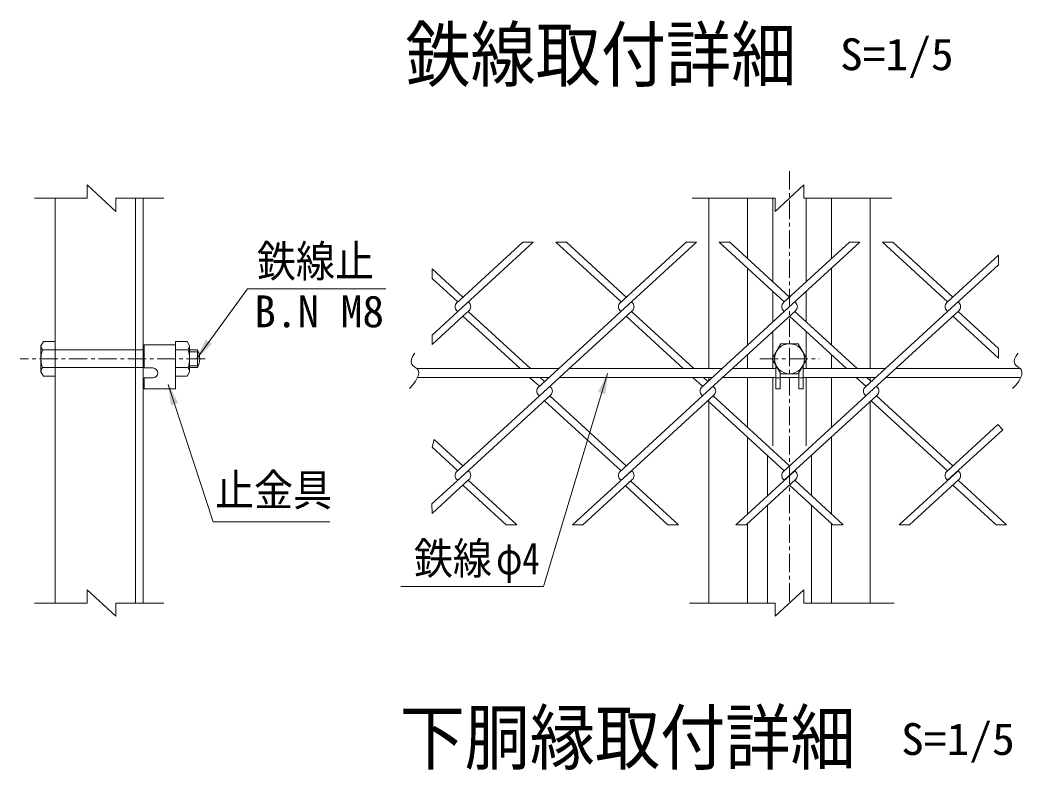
# Model space of a CAD drawing. Units: millimetres, scale not verified, with parts at other scales. Extents: x -4455 to 4455, y -3150 to 3150.
# Drawn here: x 1279 to 2641, y 304 to 1324 of the extents above; entities that cross this region are included whole.
import ezdxf
from ezdxf.enums import TextEntityAlignment as Align

# ---------------------------------------------------------------- set-up
doc = ezdxf.new("R2010")
doc.units = ezdxf.units.MM
doc.header["$LTSCALE"] = 20
doc.linetypes.add('DASHED', pattern=[7.5, 6, -1.5])
doc.linetypes.add('USER1', pattern=[2, 1.25, -0.25, 0.25, -0.25])
doc.layers.add('0-4_7詳細', color=7, linetype='Continuous', lineweight=18)
doc.styles.add('ＭＳ ゴシック', font='')
doc.styles.get('ＭＳ ゴシック').set_extended_font_data('MS Gothic')

msp = doc.modelspace()

# ---------------------------------------------------------------- linework, layer by layer
at = {"layer": '0-4_7詳細', "color": 1, "linetype": 'USER1'}
for p, q in [((2325.01, 1118.08), (2325.01, 531.05)), ((1530.24, 863.16), (1278.75, 863.16)), ((2284.71, 863.16), (2365.36, 863.16))]:
    msp.add_line(p, q, dxfattribs=at)
at = {"layer": '0-4_7詳細', "color": 4}
for p, q in [((1408.94, 1063.36), (1370.17, 1099.36)), ((1370.17, 1081.36), (1370.17, 1099.36)), ((2305.62, 1063.36), (2344.4, 1099.36)), ((2344.4, 1081.36), (2344.4, 1099.36)), ((1370.17, 1081.36), (1298.6, 1081.36)), ((1408.94, 1081.36), (1408.94, 1063.36)), ((1408.94, 1081.36), (1474.21, 1081.36)), ((2305.62, 1081.36), (2192.46, 1081.36)), ((2305.62, 1081.36), (2305.62, 1063.36)), ((2344.4, 1081.36), (2463.97, 1081.36)), ((1370.17, 531.05), (1370.17, 549.05)), ((1408.94, 513.05), (1370.17, 549.05)), ((2305.62, 513.05), (2344.4, 549.05)), ((2344.4, 531.05), (2344.4, 549.05)), ((1370.17, 531.05), (1298.6, 531.05)), ((1408.94, 531.05), (1474.21, 531.05)), ((1408.94, 531.05), (1408.94, 513.05)), ((2305.62, 531.05), (2188.81, 531.05)), ((2305.62, 531.05), (2305.62, 513.05)), ((2344.4, 531.05), (2467.21, 531.05))]:
    msp.add_line(p, q, dxfattribs=at)
at = {"layer": '0-4_7詳細'}
for p, q in [((1326.37, 1081.36), (1326.37, 531.05)), ((1435.87, 1081.36), (1435.87, 531.05)), ((1446.37, 1081.36), (1446.37, 531.05)), ((2215.51, 1081.36), (2215.51, 849.81)), ((2268.01, 1081.36), (2268.01, 999.2)), ((2302.51, 1081.36), (2302.51, 967.59)), ((2347.51, 1081.36), (2347.51, 967.59)), ((2382.01, 1081.36), (2382.01, 999.2)), ((2434.51, 1081.36), (2434.51, 849.81)), ((2268.01, 986.18), (2268.01, 881.72)), ((2382.01, 986.18), (2382.01, 881.72)), ((2302.51, 954.57), (2302.51, 913.33)), ((2347.51, 954.57), (2347.51, 913.33)), ((2316.84, 939.48), (2325.01, 946.97)), ((2316.84, 928.42), (2317.91, 927.44)), ((2302.51, 900.31), (2302.51, 849.81)), ((2347.51, 900.31), (2347.51, 849.81)), ((1307.17, 880.92), (1310.49, 886.68)), ((1310.49, 886.68), (1326.37, 886.68)), ((1326.37, 839.64), (1326.37, 886.68)), ((1489.99, 839.64), (1489.99, 886.68)), ((1307.17, 845.4), (1307.17, 880.92)), ((1309.23, 875.16), (1326.37, 875.16)), ((1447.39, 882.12), (1447.39, 850.62)), ((1507.13, 875.16), (1489.99, 875.16)), ((1509.19, 845.4), (1509.19, 880.92)), ((1509.19, 875.16), (1519.85, 875.16)), ((1519.85, 851.16), (1519.85, 875.16)), ((2268.01, 868.7), (2268.01, 849.81)), ((2382.01, 868.7), (2382.01, 849.81)), ((1309.23, 851.16), (1326.37, 851.16)), ((1447.39, 850.62), (1459.24, 850.62)), ((1507.13, 851.16), (1489.99, 851.16)), ((1509.19, 845.4), (1505.86, 839.64)), ((1509.19, 851.16), (1519.85, 851.16)), ((2011.16, 849.81), (1818.42, 849.81)), ((2233.19, 849.81), (2025.37, 849.81)), ((2306.26, 849.81), (2247.4, 849.81)), ((2306.26, 854.9), (2306.26, 822.12)), ((2308.73, 850.62), (2306.26, 850.62)), ((2341.29, 850.62), (2343.76, 850.62)), ((2343.76, 854.9), (2343.76, 822.12)), ((2455.22, 849.81), (2343.76, 849.81)), ((2638.69, 849.81), (2469.43, 849.81)), ((1446.37, 714.81), (1446.37, 834.81)), ((1447.39, 837.12), (1459.24, 837.12)), ((1447.39, 837.12), (1447.39, 822.12)), ((1505.86, 839.64), (1489.99, 839.64)), ((1998.07, 837.81), (1819.15, 837.81)), ((2220.09, 837.81), (2012.27, 837.81)), ((2215.51, 837.81), (2215.51, 833.61)), ((2306.26, 837.81), (2234.3, 837.81)), ((2268.01, 837.81), (2268.01, 769.71)), ((2302.51, 837.81), (2302.51, 744.97)), ((2312.26, 837.12), (2306.26, 837.12)), ((2312.26, 844.51), (2312.26, 822.12)), ((2337.76, 837.81), (2312.26, 837.81)), ((2337.76, 837.12), (2343.76, 837.12)), ((2442.12, 837.81), (2343.76, 837.81)), ((2347.51, 837.81), (2347.51, 744.97)), ((2382.01, 837.81), (2382.01, 769.71)), ((2434.51, 837.81), (2434.51, 833.61)), ((2639.42, 837.81), (2456.33, 837.81)), ((1447.39, 822.12), (1489.99, 822.12)), ((2221.1, 825.71), (2222.17, 824.73)), ((2221.1, 825.71), (2222.17, 824.73)), ((2312.26, 822.12), (2306.26, 822.12)), ((2443.13, 825.71), (2444.2, 824.73)), ((2443.13, 825.71), (2444.2, 824.73)), ((2215.51, 807.57), (2215.51, 531.05)), ((2434.51, 804.79), (2434.51, 531.05)), ((2268.01, 756.69), (2268.01, 652.22)), ((2382.01, 756.69), (2382.01, 652.22)), ((2295.01, 731.95), (2295.01, 676.97)), ((2355.01, 731.95), (2355.01, 676.97)), ((2295.01, 663.94), (2295.01, 531.05)), ((2355.01, 663.94), (2355.01, 531.05)), ((2268.01, 639.2), (2268.01, 531.05)), ((2382.01, 639.2), (2382.01, 531.05))]:
    msp.add_line(p, q, dxfattribs=at)
at = {"layer": '0-4_7詳細', "color": 3}
for p, q in [((1871.71, 938.5), (1962.32, 1021.53)), ((1873.85, 927.44), (1976.53, 1021.53)), ((1962.32, 1021.53), (1976.53, 1021.53)), ((2007.41, 1021.53), (2095.88, 940.46)), ((2007.41, 1021.53), (2021.62, 1021.53)), ((2021.62, 1021.53), (2102.98, 946.97)), ((2093.74, 938.5), (2184.35, 1021.53)), ((2094.81, 926.46), (2198.56, 1021.53)), ((2184.35, 1021.53), (2198.56, 1021.53)), ((2229.43, 1021.53), (2317.91, 940.46)), ((2229.43, 1021.53), (2243.64, 1021.53)), ((2243.64, 1021.53), (2325.01, 946.97)), ((2316.84, 939.48), (2406.38, 1021.53)), ((2317.91, 927.44), (2420.59, 1021.53)), ((2406.38, 1021.53), (2420.59, 1021.53)), ((2451.46, 1021.53), (2539.93, 940.46)), ((2451.46, 1021.53), (2465.67, 1021.53)), ((2465.67, 1021.53), (2547.04, 946.97)), ((2538.86, 939.48), (2609.15, 1003.89)), ((2609.15, 1003.89), (2609.15, 990.87)), ((1838.93, 985.48), (1880.95, 946.97)), ((1838.93, 972.46), (1838.93, 985.48)), ((2539.93, 927.44), (2609.15, 990.87)), ((1838.93, 972.46), (1873.85, 940.46)), ((1888.06, 940.46), (1889.13, 939.48)), ((1888.06, 940.46), (1889.13, 939.48)), ((2110.09, 940.46), (2111.16, 939.48)), ((2110.09, 940.46), (2111.16, 939.48)), ((2332.12, 940.46), (2333.19, 939.48)), ((2332.12, 940.46), (2333.19, 939.48)), ((2554.14, 940.46), (2555.21, 939.48)), ((2554.14, 940.46), (2555.21, 939.48)), ((2554.14, 940.46), (2555.21, 939.48)), ((2554.14, 940.46), (2555.21, 939.48)), ((1838.93, 895.44), (1873.85, 927.44)), ((1872.41, 928.76), (1873.85, 927.44)), ((1872.41, 928.76), (1873.85, 927.44)), ((1872.78, 928.42), (1873.85, 927.44)), ((1872.78, 928.42), (1873.85, 927.44)), ((1880.95, 920.93), (1889.13, 928.42)), ((1888.06, 927.44), (1972.78, 849.81)), ((1982.72, 823.75), (2094.81, 926.46)), ((1984.86, 812.69), (2111.16, 928.42)), ((2094.81, 928.42), (2095.88, 927.44)), ((2110.09, 927.44), (2194.81, 849.81)), ((2205.82, 824.73), (2317.91, 927.44)), ((2332.12, 927.44), (2416.83, 849.81)), ((2427.85, 824.73), (2539.93, 927.44)), ((2428.92, 812.69), (2555.22, 928.42)), ((2538.86, 928.42), (2539.93, 927.44)), ((2554.14, 927.44), (2609.15, 877.03)), ((1838.93, 882.41), (1880.95, 920.93)), ((1880.95, 920.93), (1958.57, 849.81)), ((2102.98, 920.93), (2180.6, 849.81)), ((2325.01, 920.93), (2402.62, 849.81)), ((2547.04, 920.93), (2609.15, 864.01)), ((1838.93, 882.41), (1838.93, 895.44)), ((2609.15, 877.03), (2609.15, 864.01)), ((1971.66, 837.81), (1984.86, 825.71)), ((1985.87, 837.81), (1991.97, 832.22)), ((2193.69, 837.81), (2206.89, 825.71)), ((2207.9, 837.81), (2214, 832.22)), ((2415.72, 837.81), (2428.92, 825.71)), ((2427.85, 824.73), (2436.03, 832.22)), ((2429.93, 837.81), (2436.03, 832.22)), ((1999.07, 825.71), (2000.14, 824.73)), ((1999.07, 825.71), (2000.14, 824.73)), ((1871.71, 709), (1984.86, 812.69)), ((1872.78, 696.96), (2000.15, 813.67)), ((1983.43, 814.01), (1984.86, 812.69)), ((1983.79, 813.67), (1984.86, 812.69)), ((1983.79, 813.67), (1984.86, 812.69)), ((1991.97, 806.18), (2000.14, 813.67)), ((1991.97, 806.18), (2095.88, 710.97)), ((1999.07, 812.69), (2102.98, 717.48)), ((2093.74, 709), (2206.89, 812.69)), ((2094.81, 696.96), (2222.17, 813.67)), ((2214, 806.18), (2317.91, 710.97)), ((2221.1, 812.69), (2325.01, 717.48)), ((2316.84, 709.99), (2428.92, 812.69)), ((2317.91, 697.95), (2444.2, 813.67)), ((2427.85, 813.67), (2428.92, 812.69)), ((2436.03, 806.18), (2539.93, 710.97)), ((2443.13, 812.69), (2547.04, 717.48)), ((2538.86, 709.99), (2608.38, 773.69)), ((2539.93, 697.95), (2614.92, 766.65)), ((2608.38, 773.69), (2614.92, 766.65)), ((1841.67, 753.47), (1838.93, 742.97)), ((1841.67, 753.47), (1880.95, 717.48)), ((1838.93, 742.97), (1873.85, 710.97)), ((1838.75, 665.78), (1888.06, 710.97)), ((1888.06, 710.97), (1889.13, 709.99)), ((1888.06, 710.97), (1889.13, 709.99)), ((2029.86, 637.45), (2110.09, 710.97)), ((2110.09, 710.97), (2111.16, 709.99)), ((2110.09, 710.97), (2111.16, 709.99)), ((2251.88, 637.45), (2332.12, 710.97)), ((2332.12, 710.97), (2333.19, 709.99)), ((2332.12, 710.97), (2333.19, 709.99)), ((2473.91, 637.45), (2554.14, 710.97)), ((2538.86, 709.99), (2547.04, 717.48)), ((2554.14, 710.97), (2555.21, 709.99)), ((2554.14, 710.97), (2555.21, 709.99)), ((1838.97, 652.96), (1889.13, 698.93)), ((1872.78, 698.93), (1873.85, 697.95)), ((1872.78, 698.93), (1873.85, 697.95)), ((1880.95, 691.43), (1889.13, 698.93)), ((1888.06, 697.95), (1954.08, 637.45)), ((2044.06, 637.45), (2111.16, 698.93)), ((2094.81, 698.93), (2095.88, 697.95)), ((2094.81, 698.93), (2095.88, 697.95)), ((2102.98, 691.43), (2111.16, 698.93)), ((2109.02, 696.96), (2173.97, 637.45)), ((2266.09, 637.45), (2333.19, 698.93)), ((2316.84, 698.93), (2317.91, 697.95)), ((2332.12, 697.95), (2398.14, 637.45)), ((2488.12, 637.45), (2555.21, 698.93)), ((2538.86, 698.93), (2539.93, 697.95)), ((2554.14, 697.95), (2620.17, 637.45)), ((1880.95, 691.43), (1939.87, 637.45)), ((2101.91, 690.45), (2159.76, 637.45)), ((2325.01, 691.43), (2383.93, 637.45)), ((2547.04, 691.43), (2605.96, 637.45)), ((1838.75, 665.78), (1838.97, 652.96)), ((1939.87, 637.45), (1954.08, 637.45)), ((2029.86, 637.45), (2044.06, 637.45)), ((2159.76, 637.45), (2173.97, 637.45)), ((2251.88, 637.45), (2266.09, 637.45)), ((2383.93, 637.45), (2398.14, 637.45)), ((2473.91, 637.45), (2488.12, 637.45)), ((2605.96, 637.45), (2620.17, 637.45))]:
    msp.add_line(p, q, dxfattribs=at)
at = {"layer": '0-4_7詳細', "color": 3, "linetype": 'DASHED'}
for p, q in [((1326.37, 875.16), (1447.39, 875.16)), ((1326.37, 851.16), (1447.39, 851.16))]:
    msp.add_line(p, q, dxfattribs=at)
at = {"layer": '0-4_7詳細', "color": 1}
for p, q in [((1509.19, 872.76), (1521.06, 872.76)), ((1509.19, 853.56), (1521.06, 853.56))]:
    msp.add_line(p, q, dxfattribs=at)
at = {"layer": '0-4_7詳細'}
for points in [[(1776.08, 958.33), (1588.09, 958.33), (1518.98, 863.63)], [(1509.19, 880.92), (1505.86, 886.68), (1489.99, 886.68)], [(1447.39, 882.12), (1489.99, 882.12), (1489.99, 822.12)], [(1307.17, 845.4), (1310.49, 839.64), (1326.37, 839.64)], [(2337.76, 844.51), (2337.76, 822.12), (2343.76, 822.12)]]:
    msp.add_lwpolyline(points, dxfattribs=at)
at = {"layer": '0-4_7詳細', "color": 3}
msp.add_lwpolyline([(2205.82, 813.67), (2206.89, 812.69), (2333.19, 928.42)], dxfattribs=at)
msp.add_lwpolyline([(2348.53, 863.16), (2336.77, 883.53), (2313.25, 883.53), (2301.49, 863.16), (2313.25, 842.79), (2336.77, 842.79)], close=True, dxfattribs=at)
at = {"layer": '0-4_7詳細', "color": 4}
for points in [[(1815.35, 870.9), (1815.04, 870.51), (1812.38, 866.31), (1810.81, 862.56), (1810.34, 859.24), (1810.97, 856.37), (1812.69, 853.93), (1815.51, 851.94), (1818.33, 849.94), (1820.09, 847.46), (1820.77, 844.5), (1820.38, 841.07), (1818.91, 837.16), (1816.37, 832.78), (1812.75, 827.92), (1808.07, 822.59)], [(2635.62, 870.9), (2635.31, 870.51), (2632.65, 866.31), (2631.08, 862.56), (2630.61, 859.24), (2631.24, 856.37), (2632.96, 853.93), (2635.77, 851.94), (2638.6, 849.94), (2640.36, 847.46), (2641.04, 844.5), (2640.64, 841.07), (2639.18, 837.16), (2636.64, 832.78), (2633.02, 827.92), (2628.34, 822.59)]]:
    msp.add_lwpolyline(points, dxfattribs=at)
at = {"layer": '0-4_7詳細', "color": 1}
for points in [[(1796.56, 553.59), (1990.47, 553.59), (2077.73, 843.24)], [(1699.93, 641.64), (1541.42, 641.64), (1480.15, 828.1)]]:
    msp.add_lwpolyline(points, dxfattribs=at)
at = {"layer": '0-4_7詳細', "color": 3}
msp.add_circle((2325.01, 863.16), 20.4, dxfattribs=at)
for centre, start, end in [((1877.85, 933.95), 132.5, 227.5), ((1884.06, 933.95), 312.5, 47.5), ((2099.87, 933.95), 132.5, 227.5), ((2106.09, 933.95), 312.5, 47.5), ((2321.9, 933.95), 132.5, 227.5), ((2328.12, 933.95), 312.5, 47.5), ((2543.93, 933.95), 132.5, 227.5), ((2550.15, 933.95), 312.5, 47.5), ((1988.86, 819.2), 132.5, 227.5), ((1995.08, 819.2), 312.5, 47.5), ((2210.89, 819.2), 132.5, 227.5), ((2217.11, 819.2), 312.5, 47.5), ((2432.92, 819.2), 132.5, 227.5), ((2439.13, 819.2), 312.5, 47.5), ((1877.85, 704.46), 132.5, 227.5), ((1884.06, 704.46), 312.5, 47.5), ((2099.87, 704.46), 132.5, 227.5), ((2106.09, 704.46), 312.5, 47.5), ((2321.9, 704.46), 132.5, 227.5), ((2328.12, 704.46), 312.5, 47.5), ((2543.93, 704.46), 132.5, 227.5), ((2550.15, 704.46), 312.5, 47.5)]:
    msp.add_arc(centre, 7.5, start, end, dxfattribs=at)
at = {"layer": '0-4_7詳細'}
for centre, radius, start, end in [((1316.25, 880.92), 9.09, 180, 219.3382), ((1343.17, 863.16), 36, 160.52878, 199.47122), ((1500.1, 880.92), 9.09, 320.6618, 0), ((1473.19, 863.16), 36, 340.52878, 19.47122), ((1499.06, 863.16), 24, 330, 30), ((1316.25, 845.4), 9.09, 140.6618, 180), ((1459.24, 843.87), 6.75, 270, 90), ((1500.1, 845.4), 9.09, 0, 39.3382)]:
    msp.add_arc(centre, radius, start, end, dxfattribs=at)
msp.add_solid([(1517.8, 862.02), (1531.28, 889.32), (1539.7, 883.18)], dxfattribs=at)
at = {"layer": '0-4_7詳細', "color": 1}
for points in [[(2078.31, 845.15), (2074.64, 814.93), (2064.67, 817.93)], [(1479.53, 830), (1493.84, 803.12), (1483.94, 799.87)]]:
    msp.add_solid(points, dxfattribs=at)

# ---------------------------------------------------------------- texts
at = {"layer": '0-4_7詳細', "style": 'ＭＳ ゴシック', "width": 0.9}
for s, p in [('鉄線取付詳細', (1802.77, 1219.09)), ('下胴縁取付詳細', (1794.81, 290.64))]:
    msp.add_text(s, height=72.14, dxfattribs=at).set_placement(p, align=Align.BOTTOM_LEFT)
at = {"layer": '0-4_7詳細', "color": 3, "style": 'ＭＳ ゴシック'}
for s, width, p in [('S=1/5', 1.05, (2393.64, 1242.47)), ('鉄線止', 0.9, (1600.8, 961.25)), ('止金具', 0.9, (1543.77, 650.04)), ('鉄線', 0.9, (1814.24, 557.19)), ('φ4', 0.8, (1926.02, 557.19)), ('S=1/5', 1.05, (2476.74, 311.59))]:
    msp.add_text(s, height=43.26, dxfattribs=dict(at, width=width)).set_placement(p, align=Align.BOTTOM_LEFT)
msp.add_text('B.N M8', height=43.26, dxfattribs=at).set_placement((1597.15, 892.99), align=Align.BOTTOM_LEFT)

doc.saveas('drawing.dxf')
